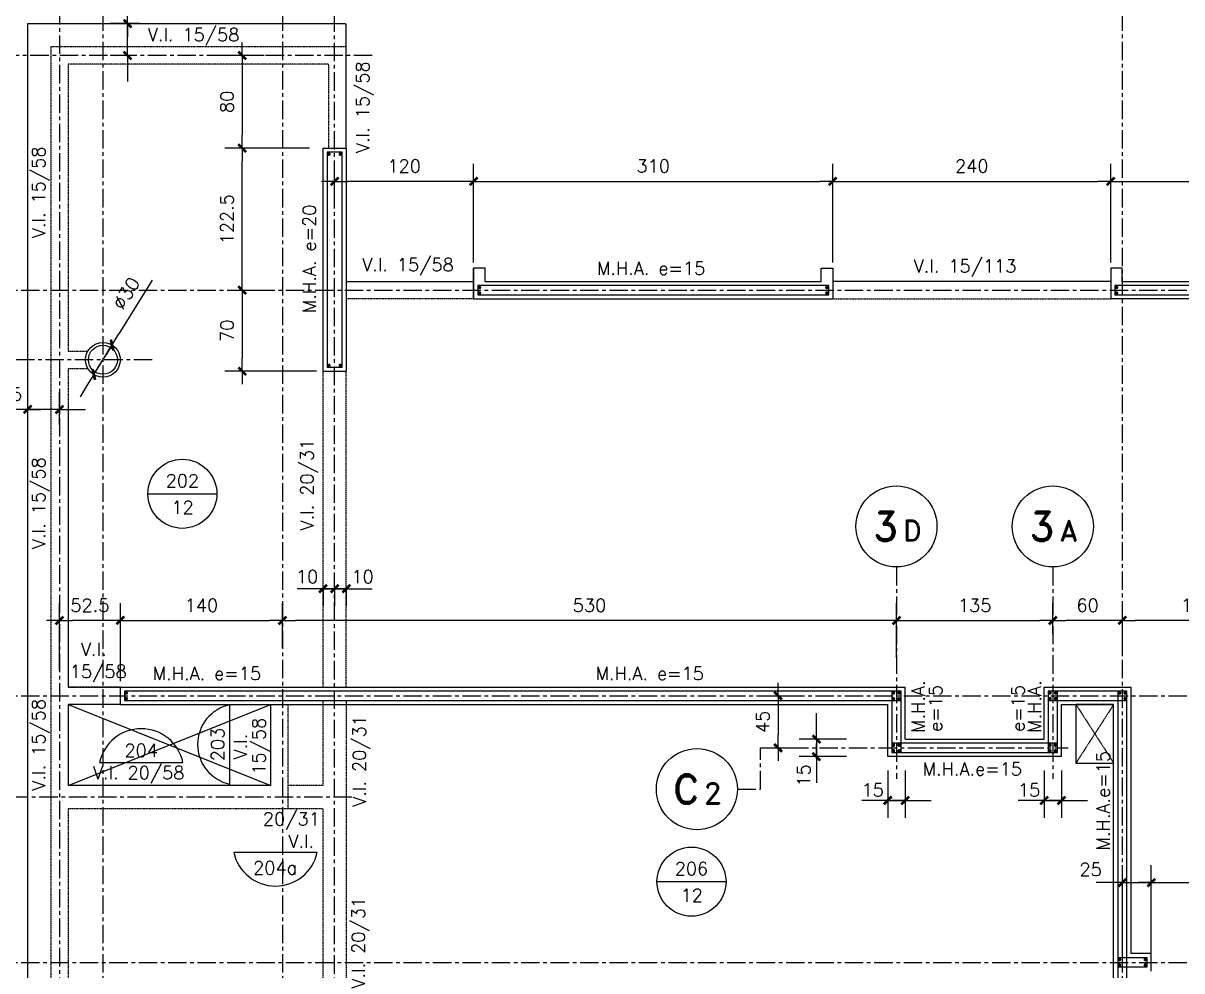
# Model space of a CAD drawing. Header units: millimetres. Extents: x -656237 to -652202, y 83238 to 86298.
# Drawn here: x -655734 to -654733, y 85071 to 85889 of the extents above; entities that cross this region are included whole.
import ezdxf
from ezdxf.enums import TextEntityAlignment as Align

# ---------------------------------------------------------------- set-up
doc = ezdxf.new("R2010")
doc.units = ezdxf.units.MM
doc.header["$LTSCALE"] = 0.5
for name, pattern in [('CENTER', [50.8, 31.75, -6.35, 6.35, -6.35]), ('DASHDOT', [1, 0.5, -0.25, 0, -0.25]), ('DASHED', [0.75, 0.5, -0.25])]:
    doc.linetypes.add(name, pattern=pattern)
for name, color, linetype in [('A-LINEA 015', 6, 'Continuous'), ('BORDE DE LOSAS', 3, 'Continuous'), ('COTAS', 5, 'Continuous'), ('COTAS1', 2, 'Continuous'), ('Cotas2', 1, 'Continuous'), ('EJES', 1, 'CENTER'), ('MALLA', 1, 'Continuous'), ('MUROS', 5, 'Continuous'), ('SEGMENTOS1', 2, 'DASHED'), ('TEXTOS1', 9, 'Continuous'), ('VANOS', 8, 'DASHDOT'), ('VIGAS', 3, 'Continuous')]:
    doc.layers.add(name, color=color, linetype=linetype)
doc.styles.add('ROMAND', font='romand')
doc.styles.add('ROMANS', font='romans')
doc.dimstyles.new('ING-50', dxfattribs={"dimscale": 5, "dimtxt": 2.25, "dimasz": 2.25, "dimexe": 3, "dimexo": 0, "dimgap": 1.5, "dimtad": 1, "dimdec": 1, "dimzin": 12, "dimdsep": 46, "dimtxsty": 'ROMANS', "dimblk1": 'TICK1', "dimblk2": 'TICK1', "dimsah": 1, "dimcen": 0.09, "dimclrd": 2, "dimclre": 1, "dimclrt": 3, "dimadec": 1, "dimazin": 3, "dimtfac": 1, "dimtdec": 1, "dimtix": 1, "dimtmove": 2, "dimatfit": 3, "dimfxl": 3, "dimtolj": 1, "dimtzin": 12, "dimarcsym": 0})

# ---------------------------------------------------------------- blocks, each defined once
blk = doc.blocks.new('TICK1')
at = {"color": 2}
for points in [[(0, 0), (-1, 0)], [(0, 0), (1, 0)]]:
    blk.add_lwpolyline(points, dxfattribs=at)
at = {"color": 2, "const_width": 0.2}
blk.add_lwpolyline([(-0.3, -0.3), (0.3, 0.3)], dxfattribs=at)
blk = doc.blocks.new('*D43')
at = {"layer": 'COTAS', "color": 1, "lineweight": -2, "ltscale": 0.5}
for p, q in [((-655344.7, 85682.3), (-655344.7, 85767.2)), ((-655034.7, 85682.3), (-655034.7, 85767.2))]:
    blk.add_line(p, q, dxfattribs=at)
at = {"layer": 'COTAS', "color": 2, "lineweight": -2, "ltscale": 0.5}
blk.add_line((-655333.5, 85752.2), (-655046, 85752.2), dxfattribs=at)
at = {"layer": 'Defpoints', "color": 0, "ltscale": 0.5}
for p in [(-655034.7, 85752.2), (-655344.7, 85682.3), (-655034.7, 85682.3)]:
    blk.add_point(p, dxfattribs=at)
at = {"layer": 'COTAS', "color": 2, "lineweight": -2, "ltscale": 0.5, "xscale": 11.25, "yscale": 11.25, "zscale": 11.25, "rotation": 180}
blk.add_blockref('TICK1', (-655344.7, 85752.2), dxfattribs=at)
at = {"layer": 'COTAS', "color": 2, "lineweight": -2, "ltscale": 0.5, "xscale": 11.25, "yscale": 11.25, "zscale": 11.25}
blk.add_blockref('TICK1', (-655034.7, 85752.2), dxfattribs=at)
at = {"layer": 'COTAS', "color": 3, "ltscale": 0.5, "insert": (-655189.7, 85765.4), "char_height": 11.25, "attachment_point": 5, "style": 'ROMANS'}
blk.add_mtext('\\A1;310', dxfattribs=at)
blk = doc.blocks.new('*D46')
at = {"layer": 'COTAS', "color": 1, "lineweight": -2, "ltscale": 0.5}
for p, q in [((-654784.7, 85344.3), (-654784.7, 85388.3)), ((-654654.7, 85320.8), (-654654.7, 85388.3))]:
    blk.add_line(p, q, dxfattribs=at)
at = {"layer": 'COTAS', "color": 2, "lineweight": -2, "ltscale": 0.5}
blk.add_line((-654666, 85373.3), (-654773.5, 85373.3), dxfattribs=at)
at = {"layer": 'Defpoints', "color": 0, "ltscale": 0.5}
for p in [(-654784.7, 85373.3), (-654784.7, 85344.3), (-654654.7, 85320.8)]:
    blk.add_point(p, dxfattribs=at)
at = {"layer": 'COTAS', "color": 2, "lineweight": -2, "ltscale": 0.5, "xscale": 11.25, "yscale": 11.25, "zscale": 11.25, "rotation": 180}
blk.add_blockref('TICK1', (-654784.7, 85373.3), dxfattribs=at)
at = {"layer": 'COTAS', "color": 2, "lineweight": -2, "ltscale": 0.5, "xscale": 11.25, "yscale": 11.25, "zscale": 11.25}
blk.add_blockref('TICK1', (-654654.7, 85373.3), dxfattribs=at)
at = {"layer": 'COTAS', "color": 3, "ltscale": 0.5, "insert": (-654719.7, 85386.4), "char_height": 11.25, "attachment_point": 5, "style": 'ROMANS'}
blk.add_mtext('\\A1;130', dxfattribs=at)
blk = doc.blocks.new('*D63')
at = {"layer": 'COTAS1', "color": 1, "lineweight": -2, "ltscale": 0.5}
for p, q in [((-654794.7, 85685.1), (-654794.7, 85767.2)), ((-654574.7, 85682.3), (-654574.7, 85767.2))]:
    blk.add_line(p, q, dxfattribs=at)
at = {"layer": 'COTAS1', "color": 2, "lineweight": -2, "ltscale": 0.5}
blk.add_line((-654783.5, 85752.2), (-654586, 85752.2), dxfattribs=at)
at = {"layer": 'Defpoints', "color": 0, "ltscale": 0.5}
for p in [(-654574.7, 85752.2), (-654794.7, 85685.1), (-654574.7, 85682.3)]:
    blk.add_point(p, dxfattribs=at)
at = {"layer": 'COTAS1', "color": 2, "lineweight": -2, "ltscale": 0.5, "xscale": 11.25, "yscale": 11.25, "zscale": 11.25, "rotation": 180}
blk.add_blockref('TICK1', (-654794.7, 85752.2), dxfattribs=at)
at = {"layer": 'COTAS1', "color": 2, "lineweight": -2, "ltscale": 0.5, "xscale": 11.25, "yscale": 11.25, "zscale": 11.25}
blk.add_blockref('TICK1', (-654574.7, 85752.2), dxfattribs=at)
at = {"layer": 'COTAS1', "color": 3, "ltscale": 0.5, "insert": (-654684.7, 85765.4), "char_height": 11.25, "attachment_point": 5, "style": 'ROMANS'}
blk.add_mtext('\\A1;220', dxfattribs=at)
blk = doc.blocks.new('*D64')
at = {"layer": 'COTAS', "color": 1, "lineweight": -2}
for p, q in [((-654784.7, 85082.3), (-654784.7, 85162.1)), ((-654759.7, 85085.8), (-654759.7, 85162.1))]:
    blk.add_line(p, q, dxfattribs=at)
at = {"layer": 'COTAS', "color": 2, "lineweight": -2}
for p, q in [((-654796, 85147.1), (-654807.2, 85147.1)), ((-654784.7, 85147.1), (-654759.7, 85147.1)), ((-654748.5, 85147.1), (-654737.2, 85147.1))]:
    blk.add_line(p, q, dxfattribs=at)
at = {"layer": 'Defpoints', "color": 0}
for p in [(-654759.7, 85147.1), (-654784.7, 85082.3), (-654759.7, 85085.8)]:
    blk.add_point(p, dxfattribs=at)
at = {"layer": 'COTAS', "color": 2, "lineweight": -2, "xscale": 11.25, "yscale": 11.25, "zscale": 11.25}
blk.add_blockref('TICK1', (-654784.7, 85147.1), dxfattribs=at)
at = {"layer": 'COTAS', "color": 2, "lineweight": -2, "xscale": 11.25, "yscale": 11.25, "zscale": 11.25, "rotation": 180}
blk.add_blockref('TICK1', (-654759.7, 85147.1), dxfattribs=at)
at = {"layer": 'COTAS', "color": 3, "insert": (-654812.1, 85158.4), "char_height": 11.25, "attachment_point": 5, "style": 'ROMANS'}
blk.add_mtext('\\A1;25', dxfattribs=at)
blk = doc.blocks.new('*D65')
at = {"layer": 'COTAS', "color": 1, "lineweight": -2}
for p, q in [((-654759.7, 85085.8), (-654759.7, 85162.1)), ((-654669.7, 85085.8), (-654669.7, 85162.1))]:
    blk.add_line(p, q, dxfattribs=at)
at = {"layer": 'COTAS', "color": 2, "lineweight": -2}
blk.add_line((-654748.5, 85147.1), (-654681, 85147.1), dxfattribs=at)
at = {"layer": 'Defpoints', "color": 0}
for p in [(-654669.7, 85147.1), (-654759.7, 85085.8), (-654669.7, 85085.8)]:
    blk.add_point(p, dxfattribs=at)
at = {"layer": 'COTAS', "color": 2, "lineweight": -2, "xscale": 11.25, "yscale": 11.25, "zscale": 11.25, "rotation": 180}
blk.add_blockref('TICK1', (-654759.7, 85147.1), dxfattribs=at)
at = {"layer": 'COTAS', "color": 2, "lineweight": -2, "xscale": 11.25, "yscale": 11.25, "zscale": 11.25}
blk.add_blockref('TICK1', (-654669.7, 85147.1), dxfattribs=at)
at = {"layer": 'COTAS', "color": 3, "insert": (-654714.7, 85160.2), "char_height": 11.25, "attachment_point": 5, "style": 'ROMANS'}
blk.add_mtext('\\A1;90', dxfattribs=at)
blk = doc.blocks.new('*D69')
at = {"layer": 'COTAS', "color": 1, "lineweight": -2, "ltscale": 0.5}
for p, q in [((-655034.7, 85682.3), (-655034.7, 85767.2)), ((-654794.7, 85682.3), (-654794.7, 85767.2))]:
    blk.add_line(p, q, dxfattribs=at)
at = {"layer": 'COTAS', "color": 2, "lineweight": -2, "ltscale": 0.5}
blk.add_line((-655023.5, 85752.2), (-654806, 85752.2), dxfattribs=at)
at = {"layer": 'Defpoints', "color": 0, "ltscale": 0.5}
for p in [(-654794.7, 85752.2), (-655034.7, 85682.3), (-654794.7, 85682.3)]:
    blk.add_point(p, dxfattribs=at)
at = {"layer": 'COTAS', "color": 2, "lineweight": -2, "ltscale": 0.5, "xscale": 11.25, "yscale": 11.25, "zscale": 11.25, "rotation": 180}
blk.add_blockref('TICK1', (-655034.7, 85752.2), dxfattribs=at)
at = {"layer": 'COTAS', "color": 2, "lineweight": -2, "ltscale": 0.5, "xscale": 11.25, "yscale": 11.25, "zscale": 11.25}
blk.add_blockref('TICK1', (-654794.7, 85752.2), dxfattribs=at)
at = {"layer": 'COTAS', "color": 3, "ltscale": 0.5, "insert": (-654914.7, 85765.4), "char_height": 11.25, "attachment_point": 5, "style": 'ROMANS'}
blk.add_mtext('\\A1;240', dxfattribs=at)
blk = doc.blocks.new('*D75')
at = {"layer": 'COTAS', "color": 1, "lineweight": -2, "ltscale": 0.5}
for p, q in [((-655464.7, 85737.1), (-655464.7, 85767.2)), ((-655344.7, 85682.3), (-655344.7, 85767.2))]:
    blk.add_line(p, q, dxfattribs=at)
at = {"layer": 'COTAS', "color": 2, "lineweight": -2, "ltscale": 0.5}
blk.add_line((-655356, 85752.2), (-655453.5, 85752.2), dxfattribs=at)
at = {"layer": 'Defpoints', "color": 0, "ltscale": 0.5}
for p in [(-655464.7, 85752.2), (-655464.7, 85737.1), (-655344.7, 85682.3)]:
    blk.add_point(p, dxfattribs=at)
at = {"layer": 'COTAS', "color": 2, "lineweight": -2, "ltscale": 0.5, "xscale": 11.25, "yscale": 11.25, "zscale": 11.25, "rotation": 180}
blk.add_blockref('TICK1', (-655464.7, 85752.2), dxfattribs=at)
at = {"layer": 'COTAS', "color": 2, "lineweight": -2, "ltscale": 0.5, "xscale": 11.25, "yscale": 11.25, "zscale": 11.25}
blk.add_blockref('TICK1', (-655344.7, 85752.2), dxfattribs=at)
at = {"layer": 'COTAS', "color": 3, "ltscale": 0.5, "insert": (-655404.7, 85765.4), "char_height": 11.25, "attachment_point": 5, "style": 'ROMANS'}
blk.add_mtext('\\A1;120', dxfattribs=at)
blk = doc.blocks.new('*D76')
at = {"layer": 'COTAS', "color": 1, "lineweight": -2, "ltscale": 0.5}
for p, q in [((-655702.2, 85330.5), (-655702.2, 85388.3)), ((-655649.7, 85320.8), (-655649.7, 85388.3))]:
    blk.add_line(p, q, dxfattribs=at)
at = {"layer": 'COTAS', "color": 2, "lineweight": -2, "ltscale": 0.5}
blk.add_line((-655661, 85373.3), (-655691, 85373.3), dxfattribs=at)
at = {"layer": 'Defpoints', "color": 0, "ltscale": 0.5}
for p in [(-655702.2, 85373.3), (-655702.2, 85330.5), (-655649.7, 85320.8)]:
    blk.add_point(p, dxfattribs=at)
at = {"layer": 'COTAS', "color": 2, "lineweight": -2, "ltscale": 0.5, "xscale": 11.25, "yscale": 11.25, "zscale": 11.25, "rotation": 180}
blk.add_blockref('TICK1', (-655702.2, 85373.3), dxfattribs=at)
at = {"layer": 'COTAS', "color": 2, "lineweight": -2, "ltscale": 0.5, "xscale": 11.25, "yscale": 11.25, "zscale": 11.25}
blk.add_blockref('TICK1', (-655649.7, 85373.3), dxfattribs=at)
at = {"layer": 'COTAS', "color": 3, "ltscale": 0.5, "insert": (-655676, 85386.4), "char_height": 11.25, "attachment_point": 5, "style": 'ROMANS'}
blk.add_mtext('\\A1;52.5', dxfattribs=at)
blk = doc.blocks.new('*D77')
at = {"layer": 'COTAS', "color": 1, "lineweight": -2, "ltscale": 0.5}
for p, q in [((-655649.7, 85320.8), (-655649.7, 85388.3)), ((-655509.7, 85354.7), (-655509.7, 85388.3))]:
    blk.add_line(p, q, dxfattribs=at)
at = {"layer": 'COTAS', "color": 2, "lineweight": -2, "ltscale": 0.5}
blk.add_line((-655638.5, 85373.3), (-655521, 85373.3), dxfattribs=at)
at = {"layer": 'Defpoints', "color": 0, "ltscale": 0.5}
for p in [(-655509.7, 85373.3), (-655509.7, 85354.7), (-655649.7, 85320.8)]:
    blk.add_point(p, dxfattribs=at)
at = {"layer": 'COTAS', "color": 2, "lineweight": -2, "ltscale": 0.5, "xscale": 11.25, "yscale": 11.25, "zscale": 11.25, "rotation": 180}
blk.add_blockref('TICK1', (-655649.7, 85373.3), dxfattribs=at)
at = {"layer": 'COTAS', "color": 2, "lineweight": -2, "ltscale": 0.5, "xscale": 11.25, "yscale": 11.25, "zscale": 11.25}
blk.add_blockref('TICK1', (-655509.7, 85373.3), dxfattribs=at)
at = {"layer": 'COTAS', "color": 3, "ltscale": 0.5, "insert": (-655579.7, 85386.4), "char_height": 11.25, "attachment_point": 5, "style": 'ROMANS'}
blk.add_mtext('\\A1;140', dxfattribs=at)
blk = doc.blocks.new('losa-ne')
at = {"color": 5, "linetype": 'Continuous'}
blk.add_line((-29.8, 0), (29.7, 0), dxfattribs=at)
at = {"color": 3, "linetype": 'Continuous'}
blk.add_circle((0, 0), 29.8, dxfattribs=at)
at = {"color": 3, "linetype": 'Continuous', "style": 'ROMANS'}
for tag, p in [('N%%DL', (0, 5.6)), ('ESP', (0.2, -17.4))]:
    blk.add_attdef(tag, text='', height=11.2, dxfattribs=at).set_placement(p, align=Align.CENTER)
blk = doc.blocks.new('*D154')
at = {"layer": 'COTAS', "color": 1, "lineweight": -2, "ltscale": 0.5}
for p, q in [((-655729.7, 85540.4), (-655729.7, 85570.4)), ((-655702.2, 85542), (-655702.2, 85570.4))]:
    blk.add_line(p, q, dxfattribs=at)
at = {"layer": 'COTAS', "color": 2, "lineweight": -2, "ltscale": 0.5}
for p, q in [((-655741, 85555.4), (-655752.2, 85555.4)), ((-655702.2, 85555.4), (-655729.7, 85555.4)), ((-655691, 85555.4), (-655679.7, 85555.4))]:
    blk.add_line(p, q, dxfattribs=at)
at = {"layer": 'Defpoints', "color": 0, "ltscale": 0.5}
for p in [(-655729.7, 85555.4), (-655702.2, 85542), (-655729.7, 85540.4)]:
    blk.add_point(p, dxfattribs=at)
at = {"layer": 'COTAS', "color": 2, "lineweight": -2, "ltscale": 0.5, "xscale": 11.25, "yscale": 11.25, "zscale": 11.25}
blk.add_blockref('TICK1', (-655729.7, 85555.4), dxfattribs=at)
at = {"layer": 'COTAS', "color": 2, "lineweight": -2, "ltscale": 0.5, "xscale": 11.25, "yscale": 11.25, "zscale": 11.25, "rotation": 180}
blk.add_blockref('TICK1', (-655702.2, 85555.4), dxfattribs=at)
at = {"layer": 'COTAS', "color": 3, "ltscale": 0.5, "insert": (-655751.4, 85568.5), "char_height": 11.25, "attachment_point": 5, "style": 'ROMANS'}
blk.add_mtext('\\A1;27.5', dxfattribs=at)
blk = doc.blocks.new('*D162')
at = {"layer": 'COTAS', "color": 2, "lineweight": -2}
for p, q in [((-655622.1, 85667), (-655650.9, 85620.6)), ((-655672.6, 85585.5), (-655656.8, 85611)), ((-655678.6, 85576), (-655684.5, 85566.4))]:
    blk.add_line(p, q, dxfattribs=at)
at = {"layer": 'Defpoints', "color": 0}
for p in [(-655656.8, 85611), (-655672.6, 85585.5)]:
    blk.add_point(p, dxfattribs=at)
at = {"layer": 'COTAS', "color": 2, "lineweight": -2, "xscale": 11.25, "yscale": 11.25, "zscale": 11.25}
for p, rotation in [((-655656.8, 85611), 238.1694661812286), ((-655672.6, 85585.5), 58.1694661812286)]:
    blk.add_blockref('TICK1', p, dxfattribs=dict(at, rotation=rotation))
at = {"layer": 'COTAS', "color": 3, "insert": (-655644.6, 85655.5), "char_height": 11.25, "attachment_point": 5, "rotation": 58.1695, "style": 'ROMANS'}
blk.add_mtext('\\A1;∅30', dxfattribs=at)
blk = doc.blocks.new('*D165')
at = {"layer": 'COTAS', "color": 1, "lineweight": -2}
for p, q in [((-655486.3, 85780.8), (-655559.5, 85780.8)), ((-655546.3, 85658.3), (-655529.5, 85658.3))]:
    blk.add_line(p, q, dxfattribs=at)
at = {"layer": 'COTAS', "color": 2, "lineweight": -2}
blk.add_line((-655544.5, 85669.5), (-655544.5, 85769.5), dxfattribs=at)
at = {"layer": 'Defpoints', "color": 0}
for p in [(-655544.5, 85780.8), (-655486.3, 85780.8), (-655546.3, 85658.3)]:
    blk.add_point(p, dxfattribs=at)
at = {"layer": 'COTAS', "color": 2, "lineweight": -2, "xscale": 11.25, "yscale": 11.25, "zscale": 11.25}
for p, rotation in [((-655544.5, 85780.8), 90), ((-655544.5, 85658.3), 270)]:
    blk.add_blockref('TICK1', p, dxfattribs=dict(at, rotation=rotation))
at = {"layer": 'COTAS', "color": 3, "insert": (-655557.6, 85719.5), "char_height": 11.25, "attachment_point": 5, "rotation": 90, "style": 'ROMANS'}
blk.add_mtext('\\A1;122.5', dxfattribs=at)
blk = doc.blocks.new('*D166')
at = {"layer": 'COTAS', "color": 1, "lineweight": -2}
for p, q in [((-655546.3, 85658.3), (-655529.5, 85658.3)), ((-655480.3, 85588.3), (-655559.5, 85588.3))]:
    blk.add_line(p, q, dxfattribs=at)
at = {"layer": 'COTAS', "color": 2, "lineweight": -2}
blk.add_line((-655544.5, 85647), (-655544.5, 85599.5), dxfattribs=at)
at = {"layer": 'Defpoints', "color": 0}
for p in [(-655546.3, 85658.3), (-655544.5, 85588.3), (-655480.3, 85588.3)]:
    blk.add_point(p, dxfattribs=at)
at = {"layer": 'COTAS', "color": 2, "lineweight": -2, "xscale": 11.25, "yscale": 11.25, "zscale": 11.25}
for p, rotation in [((-655544.5, 85658.3), 90), ((-655544.5, 85588.3), 270)]:
    blk.add_blockref('TICK1', p, dxfattribs=dict(at, rotation=rotation))
at = {"layer": 'COTAS', "color": 3, "insert": (-655557.6, 85623.3), "char_height": 11.25, "attachment_point": 5, "rotation": 90, "style": 'ROMANS'}
blk.add_mtext('\\A1;70', dxfattribs=at)
blk = doc.blocks.new('*D167')
at = {"layer": 'COTAS', "color": 2, "lineweight": -2}
for p, q in [((-655643.5, 85899.5), (-655643.5, 85910.8)), ((-655643.5, 85860.8), (-655643.5, 85888.3)), ((-655643.5, 85849.5), (-655643.5, 85838.3))]:
    blk.add_line(p, q, dxfattribs=at)
at = {"layer": 'COTAS', "color": 1, "lineweight": -2}
for p, q in [((-655632.8, 85888.3), (-655658.5, 85888.3)), ((-655636.6, 85860.8), (-655658.5, 85860.8))]:
    blk.add_line(p, q, dxfattribs=at)
at = {"layer": 'Defpoints', "color": 0}
for p in [(-655643.5, 85888.3), (-655632.8, 85888.3), (-655636.6, 85860.8)]:
    blk.add_point(p, dxfattribs=at)
at = {"layer": 'COTAS', "color": 2, "lineweight": -2, "xscale": 11.25, "yscale": 11.25, "zscale": 11.25}
for p, rotation in [((-655643.5, 85888.3), 270), ((-655643.5, 85860.8), 90)]:
    blk.add_blockref('TICK1', p, dxfattribs=dict(at, rotation=rotation))
at = {"layer": 'COTAS', "color": 3, "insert": (-655654.9, 85911.9), "char_height": 11.25, "attachment_point": 5, "rotation": 90, "style": 'ROMANS'}
blk.add_mtext('\\A1;27.5', dxfattribs=at)
blk = doc.blocks.new('*D193')
at = {"layer": 'COTAS', "color": 1, "lineweight": -2}
for p, q in [((-655525.5, 85860.8), (-655559.5, 85860.8)), ((-655486.3, 85780.8), (-655559.5, 85780.8))]:
    blk.add_line(p, q, dxfattribs=at)
at = {"layer": 'COTAS', "color": 2, "lineweight": -2}
blk.add_line((-655544.5, 85849.5), (-655544.5, 85792), dxfattribs=at)
at = {"layer": 'Defpoints', "color": 0}
for p in [(-655525.5, 85860.8), (-655544.5, 85780.8), (-655486.3, 85780.8)]:
    blk.add_point(p, dxfattribs=at)
at = {"layer": 'COTAS', "color": 2, "lineweight": -2, "xscale": 11.25, "yscale": 11.25, "zscale": 11.25}
for p, rotation in [((-655544.5, 85860.8), 90), ((-655544.5, 85780.8), 270)]:
    blk.add_blockref('TICK1', p, dxfattribs=dict(at, rotation=rotation))
at = {"layer": 'COTAS', "color": 3, "insert": (-655557.6, 85820.8), "char_height": 11.25, "attachment_point": 5, "rotation": 90, "style": 'ROMANS'}
blk.add_mtext('\\A1;80', dxfattribs=at)
blk = doc.blocks.new('*D195')
at = {"layer": 'COTAS', "color": 2, "lineweight": -2}
for p, q in [((-655476, 85400.7), (-655487.2, 85400.7)), ((-655464.7, 85400.7), (-655454.7, 85400.7)), ((-655443.5, 85400.7), (-655432.2, 85400.7))]:
    blk.add_line(p, q, dxfattribs=at)
at = {"layer": 'COTAS', "color": 1, "lineweight": -2}
for p, q in [((-655464.7, 85400.7), (-655464.7, 85385.7)), ((-655454.7, 85400.7), (-655454.7, 85385.7))]:
    blk.add_line(p, q, dxfattribs=at)
at = {"layer": 'Defpoints', "color": 0}
for p in [(-655464.7, 85400.7), (-655454.7, 85400.7), (-655454.7, 85400.7)]:
    blk.add_point(p, dxfattribs=at)
at = {"layer": 'COTAS', "color": 2, "lineweight": -2, "xscale": 11.25, "yscale": 11.25, "zscale": 11.25}
blk.add_blockref('TICK1', (-655464.7, 85400.7), dxfattribs=at)
at = {"layer": 'COTAS', "color": 2, "lineweight": -2, "xscale": 11.25, "yscale": 11.25, "zscale": 11.25, "rotation": 180}
blk.add_blockref('TICK1', (-655454.7, 85400.7), dxfattribs=at)
at = {"layer": 'COTAS', "color": 3, "insert": (-655440.6, 85411.1), "char_height": 11.25, "attachment_point": 5, "style": 'ROMANS'}
blk.add_mtext('\\A1;10', dxfattribs=at)
blk = doc.blocks.new('*D196')
at = {"layer": 'COTAS', "color": 2, "lineweight": -2}
for p, q in [((-655486, 85400.7), (-655497.2, 85400.7)), ((-655474.7, 85400.7), (-655464.7, 85400.7)), ((-655453.5, 85400.7), (-655442.2, 85400.7))]:
    blk.add_line(p, q, dxfattribs=at)
at = {"layer": 'COTAS', "color": 1, "lineweight": -2}
for p, q in [((-655474.7, 85400.7), (-655474.7, 85385.7)), ((-655464.7, 85400.7), (-655464.7, 85385.7))]:
    blk.add_line(p, q, dxfattribs=at)
at = {"layer": 'Defpoints', "color": 0}
for p in [(-655474.7, 85400.7), (-655464.7, 85400.7), (-655464.7, 85400.7)]:
    blk.add_point(p, dxfattribs=at)
at = {"layer": 'COTAS', "color": 2, "lineweight": -2, "xscale": 11.25, "yscale": 11.25, "zscale": 11.25}
blk.add_blockref('TICK1', (-655474.7, 85400.7), dxfattribs=at)
at = {"layer": 'COTAS', "color": 2, "lineweight": -2, "xscale": 11.25, "yscale": 11.25, "zscale": 11.25, "rotation": 180}
blk.add_blockref('TICK1', (-655464.7, 85400.7), dxfattribs=at)
at = {"layer": 'COTAS', "color": 3, "insert": (-655488.5, 85411.1), "char_height": 11.25, "attachment_point": 5, "style": 'ROMANS'}
blk.add_mtext('\\A1;10', dxfattribs=at)
blk = doc.blocks.new('eje-3')
at = {"color": 3, "linetype": 'Continuous'}
blk.add_circle((0, 0), 35, dxfattribs=at)
at = {"color": 5, "linetype": 'Continuous', "style": 'ROMAND'}
for height, p in [(25, (-9.2, 0)), (18, (13.7, -3.6))]:
    blk.add_attdef('0', text='', height=height, dxfattribs=at).set_placement(p, align=Align.MIDDLE)
blk = doc.blocks.new('*D236')
at = {"layer": 'COTAS', "color": 1, "lineweight": -2}
for p, q in [((-655085.2, 85308.3), (-655066.9, 85308.3)), ((-655085.4, 85263.3), (-655066.9, 85263.3))]:
    blk.add_line(p, q, dxfattribs=at)
at = {"layer": 'COTAS', "color": 2, "lineweight": -2}
blk.add_line((-655081.9, 85297), (-655081.9, 85274.5), dxfattribs=at)
at = {"layer": 'Defpoints', "color": 0}
for p in [(-655085.2, 85308.3), (-655085.4, 85263.3), (-655081.9, 85263.3)]:
    blk.add_point(p, dxfattribs=at)
at = {"layer": 'COTAS', "color": 2, "lineweight": -2, "xscale": 11.25, "yscale": 11.25, "zscale": 11.25}
for p, rotation in [((-655081.9, 85308.3), 90), ((-655081.9, 85263.3), 270)]:
    blk.add_blockref('TICK1', p, dxfattribs=dict(at, rotation=rotation))
at = {"layer": 'COTAS', "color": 3, "insert": (-655095.1, 85285.8), "char_height": 11.25, "attachment_point": 5, "rotation": 90, "style": 'ROMANS'}
blk.add_mtext('\\A1;45', dxfattribs=at)
blk = doc.blocks.new('*D241')
at = {"layer": 'COTAS', "color": 1, "lineweight": -2, "ltscale": 0.5}
for p, q in [((-655509.7, 85349.7), (-655509.7, 85388.3)), ((-654979.7, 85341.2), (-654979.7, 85388.3))]:
    blk.add_line(p, q, dxfattribs=at)
at = {"layer": 'COTAS', "color": 2, "lineweight": -2, "ltscale": 0.5}
blk.add_line((-654991, 85373.3), (-655498.5, 85373.3), dxfattribs=at)
at = {"layer": 'Defpoints', "color": 0, "ltscale": 0.5}
for p in [(-655509.7, 85373.3), (-655509.7, 85349.7), (-654979.7, 85341.2)]:
    blk.add_point(p, dxfattribs=at)
at = {"layer": 'COTAS', "color": 2, "lineweight": -2, "ltscale": 0.5, "xscale": 11.25, "yscale": 11.25, "zscale": 11.25, "rotation": 180}
blk.add_blockref('TICK1', (-655509.7, 85373.3), dxfattribs=at)
at = {"layer": 'COTAS', "color": 2, "lineweight": -2, "ltscale": 0.5, "xscale": 11.25, "yscale": 11.25, "zscale": 11.25}
blk.add_blockref('TICK1', (-654979.7, 85373.3), dxfattribs=at)
at = {"layer": 'COTAS', "color": 3, "ltscale": 0.5, "insert": (-655244.7, 85386.4), "char_height": 11.25, "attachment_point": 5, "style": 'ROMANS'}
blk.add_mtext('\\A1;530', dxfattribs=at)
blk = doc.blocks.new('*D242')
at = {"layer": 'COTAS', "color": 1, "lineweight": -2, "ltscale": 0.5}
for p, q in [((-654979.7, 85341.2), (-654979.7, 85388.3)), ((-654844.7, 85361.8), (-654844.7, 85388.3))]:
    blk.add_line(p, q, dxfattribs=at)
at = {"layer": 'COTAS', "color": 2, "lineweight": -2, "ltscale": 0.5}
blk.add_line((-654968.5, 85373.3), (-654856, 85373.3), dxfattribs=at)
at = {"layer": 'Defpoints', "color": 0, "ltscale": 0.5}
for p in [(-654844.7, 85373.3), (-654844.7, 85361.8), (-654979.7, 85341.2)]:
    blk.add_point(p, dxfattribs=at)
at = {"layer": 'COTAS', "color": 2, "lineweight": -2, "ltscale": 0.5, "xscale": 11.25, "yscale": 11.25, "zscale": 11.25, "rotation": 180}
blk.add_blockref('TICK1', (-654979.7, 85373.3), dxfattribs=at)
at = {"layer": 'COTAS', "color": 2, "lineweight": -2, "ltscale": 0.5, "xscale": 11.25, "yscale": 11.25, "zscale": 11.25}
blk.add_blockref('TICK1', (-654844.7, 85373.3), dxfattribs=at)
at = {"layer": 'COTAS', "color": 3, "ltscale": 0.5, "insert": (-654912.2, 85386.4), "char_height": 11.25, "attachment_point": 5, "style": 'ROMANS'}
blk.add_mtext('\\A1;135', dxfattribs=at)
blk = doc.blocks.new('*D243')
at = {"layer": 'COTAS', "color": 2, "lineweight": -2}
for p, q in [((-654998.5, 85218), (-655009.7, 85218)), ((-654987.2, 85218), (-654972.2, 85218)), ((-654961, 85218), (-654949.7, 85218))]:
    blk.add_line(p, q, dxfattribs=at)
at = {"layer": 'COTAS', "color": 1, "lineweight": -2}
for p, q in [((-654987.2, 85218), (-654987.2, 85203)), ((-654972.2, 85218), (-654972.2, 85203))]:
    blk.add_line(p, q, dxfattribs=at)
at = {"layer": 'Defpoints', "color": 0}
for p in [(-654987.2, 85218), (-654972.2, 85218), (-654972.2, 85218)]:
    blk.add_point(p, dxfattribs=at)
at = {"layer": 'COTAS', "color": 2, "lineweight": -2, "xscale": 11.25, "yscale": 11.25, "zscale": 11.25}
blk.add_blockref('TICK1', (-654987.2, 85218), dxfattribs=at)
at = {"layer": 'COTAS', "color": 2, "lineweight": -2, "xscale": 11.25, "yscale": 11.25, "zscale": 11.25, "rotation": 180}
blk.add_blockref('TICK1', (-654972.2, 85218), dxfattribs=at)
at = {"layer": 'COTAS', "color": 3, "insert": (-655000.2, 85227.1), "char_height": 11.25, "attachment_point": 5, "style": 'ROMANS'}
blk.add_mtext('\\A1;15', dxfattribs=at)
blk = doc.blocks.new('*D244')
at = {"layer": 'COTAS', "color": 1, "lineweight": -2, "ltscale": 0.5}
for p, q in [((-654844.7, 85361.4), (-654844.7, 85388.3)), ((-654784.7, 85359.9), (-654784.7, 85388.3))]:
    blk.add_line(p, q, dxfattribs=at)
at = {"layer": 'COTAS', "color": 2, "lineweight": -2, "ltscale": 0.5}
blk.add_line((-654796, 85373.3), (-654833.5, 85373.3), dxfattribs=at)
at = {"layer": 'Defpoints', "color": 0, "ltscale": 0.5}
for p in [(-654844.7, 85373.3), (-654844.7, 85361.4), (-654784.7, 85359.9)]:
    blk.add_point(p, dxfattribs=at)
at = {"layer": 'COTAS', "color": 2, "lineweight": -2, "ltscale": 0.5, "xscale": 11.25, "yscale": 11.25, "zscale": 11.25, "rotation": 180}
blk.add_blockref('TICK1', (-654844.7, 85373.3), dxfattribs=at)
at = {"layer": 'COTAS', "color": 2, "lineweight": -2, "ltscale": 0.5, "xscale": 11.25, "yscale": 11.25, "zscale": 11.25}
blk.add_blockref('TICK1', (-654784.7, 85373.3), dxfattribs=at)
at = {"layer": 'COTAS', "color": 3, "ltscale": 0.5, "insert": (-654814.7, 85386.4), "char_height": 11.25, "attachment_point": 5, "style": 'ROMANS'}
blk.add_mtext('\\A1;60', dxfattribs=at)
blk = doc.blocks.new('*D245')
at = {"layer": 'COTAS', "color": 2, "lineweight": -2}
for p, q in [((-654863.5, 85218), (-654874.7, 85218)), ((-654852.2, 85218), (-654837.2, 85218)), ((-654826, 85218), (-654814.7, 85218))]:
    blk.add_line(p, q, dxfattribs=at)
at = {"layer": 'COTAS', "color": 1, "lineweight": -2}
for p, q in [((-654852.2, 85218), (-654852.2, 85203)), ((-654837.2, 85218), (-654837.2, 85203))]:
    blk.add_line(p, q, dxfattribs=at)
at = {"layer": 'Defpoints', "color": 0}
for p in [(-654852.2, 85218), (-654837.2, 85218), (-654837.2, 85218)]:
    blk.add_point(p, dxfattribs=at)
at = {"layer": 'COTAS', "color": 2, "lineweight": -2, "xscale": 11.25, "yscale": 11.25, "zscale": 11.25}
blk.add_blockref('TICK1', (-654852.2, 85218), dxfattribs=at)
at = {"layer": 'COTAS', "color": 2, "lineweight": -2, "xscale": 11.25, "yscale": 11.25, "zscale": 11.25, "rotation": 180}
blk.add_blockref('TICK1', (-654837.2, 85218), dxfattribs=at)
at = {"layer": 'COTAS', "color": 3, "insert": (-654865.2, 85227.1), "char_height": 11.25, "attachment_point": 5, "style": 'ROMANS'}
blk.add_mtext('\\A1;15', dxfattribs=at)
blk = doc.blocks.new('*D248')
at = {"layer": 'COTAS', "color": 2, "lineweight": -2}
for p, q in [((-655048.8, 85282), (-655048.8, 85293.3)), ((-655048.8, 85270.8), (-655048.8, 85255.8)), ((-655048.8, 85244.5), (-655048.8, 85233.3))]:
    blk.add_line(p, q, dxfattribs=at)
at = {"layer": 'COTAS', "color": 1, "lineweight": -2}
for p, q in [((-655048.8, 85270.8), (-655063.8, 85270.8)), ((-655048.8, 85255.8), (-655063.8, 85255.8))]:
    blk.add_line(p, q, dxfattribs=at)
at = {"layer": 'Defpoints', "color": 0}
for p in [(-655048.8, 85270.8), (-655048.8, 85255.8), (-655048.8, 85255.8)]:
    blk.add_point(p, dxfattribs=at)
at = {"layer": 'COTAS', "color": 2, "lineweight": -2, "xscale": 11.25, "yscale": 11.25, "zscale": 11.25}
for p, rotation in [((-655048.8, 85270.8), 270), ((-655048.8, 85255.8), 90)]:
    blk.add_blockref('TICK1', p, dxfattribs=dict(at, rotation=rotation))
at = {"layer": 'COTAS', "color": 3, "insert": (-655059.7, 85239.6), "char_height": 11.25, "attachment_point": 5, "rotation": 90, "style": 'ROMANS'}
blk.add_mtext('\\A1;15', dxfattribs=at)

msp = doc.modelspace()

# ---------------------------------------------------------------- linework, layer by layer
at = {"layer": 'BORDE DE LOSAS', "ltscale": 0.5}
msp.add_line((-655455.215, 85888.253), (-655729.715, 85888.253), dxfattribs=at)
at = {"layer": 'BORDE DE LOSAS', "ltscale": 0.2}
msp.add_lwpolyline([(-654792.215, 85300.753), (-654824.715, 85300.753), (-654824.715, 85250.253), (-654792.215, 85250.253)], close=True, dxfattribs=at)
at = {"layer": 'Cotas2'}
for p, q in [((-655022.951, 85270.753), (-655059.018, 85270.753)), ((-655022.951, 85255.753), (-655059.018, 85255.753)), ((-654987.215, 85243.759), (-654987.215, 85207.692)), ((-654972.215, 85243.759), (-654972.215, 85207.692)), ((-654852.215, 85243.759), (-654852.215, 85207.692)), ((-654837.215, 85243.759), (-654837.215, 85207.692))]:
    msp.add_line(p, q, dxfattribs=at)
at = {"layer": 'EJES'}
for p, q in [((-655664.715, 86228.253), (-655664.715, 83448.253)), ((-655509.715, 86228.253), (-655509.715, 83448.253)), ((-654784.715, 86228.253), (-654784.715, 83448.253)), ((-655702.215, 86208.253), (-655702.215, 84647.405)), ((-655464.715, 83468.253), (-655464.715, 86208.253)), ((-655432.178, 85860.753), (-656167.215, 85860.753)), ((-656167.215, 85658.253), (-653137.403, 85658.253)), ((-655622.298, 85598.253), (-656147.215, 85598.253)), ((-654979.715, 85419.437), (-654979.715, 85236.574)), ((-654844.715, 85419.437), (-654844.715, 85236.574)), ((-656167.215, 85308.253), (-653137.403, 85308.253)), ((-655096.941, 85263.253), (-654831.496, 85263.253)), ((-655096.941, 85227.746), (-655096.941, 85263.253)), ((-655116.941, 85227.746), (-655096.941, 85227.746)), ((-655449.798, 85220.753), (-655830.501, 85220.753)), ((-656167.215, 85078.253), (-653137.403, 85078.253))]:
    msp.add_line(p, q, dxfattribs=at)
at = {"layer": 'MALLA', "ltscale": 0.5}
for p, q in [((-655471.215, 85777.253), (-655471.215, 85591.753)), ((-655458.215, 85777.253), (-655471.215, 85777.253)), ((-655458.215, 85591.753), (-655458.215, 85777.253)), ((-655330.715, 85662.253), (-655341.215, 85662.253)), ((-655341.215, 85662.253), (-655341.215, 85654.253)), ((-655038.215, 85662.253), (-655341.215, 85662.253)), ((-655038.215, 85654.253), (-655038.215, 85662.253)), ((-654791.215, 85662.253), (-654791.215, 85654.253)), ((-654578.215, 85662.253), (-654791.215, 85662.253)), ((-655341.215, 85654.253), (-655038.215, 85654.253)), ((-654791.215, 85654.253), (-654578.215, 85654.253)), ((-655471.215, 85591.753), (-655458.215, 85591.753)), ((-655646.212, 85312.253), (-655646.212, 85304.253)), ((-654975.715, 85312.253), (-655646.212, 85312.253)), ((-654975.715, 85312.253), (-655011.215, 85312.253)), ((-654983.715, 85312.253), (-654983.715, 85259.253)), ((-654975.715, 85259.253), (-654975.715, 85312.253)), ((-654780.715, 85312.253), (-654848.715, 85312.253)), ((-654848.715, 85312.253), (-654848.715, 85259.253)), ((-654840.715, 85259.253), (-654840.715, 85312.253)), ((-654788.715, 85312.253), (-654788.715, 84951.753)), ((-654780.715, 84951.753), (-654780.715, 85312.253)), ((-655646.212, 85304.253), (-654975.715, 85304.253)), ((-655011.215, 85304.253), (-654975.715, 85304.253)), ((-654848.715, 85304.253), (-654780.715, 85304.253)), ((-655694.715, 85300.753), (-655519.715, 85230.753)), ((-655694.715, 85230.753), (-655519.715, 85300.753)), ((-654840.715, 85267.253), (-654983.715, 85267.253)), ((-654983.715, 85259.253), (-654840.715, 85259.253)), ((-654763.215, 85082.253), (-654788.715, 85082.253)), ((-654788.715, 85082.253), (-654788.715, 85074.253)), ((-654763.215, 85074.253), (-654763.215, 85082.253)), ((-654788.715, 85074.253), (-654763.215, 85074.253))]:
    msp.add_line(p, q, dxfattribs=at)
at = {"layer": 'MALLA', "ltscale": 0.5, "const_width": 1.5}
for points in [[(-655470.374, 85775.662, 1), (-655468.874, 85775.662, 1)], [(-655460.556, 85775.662, 1), (-655459.056, 85775.662, 1)], [(-655340.374, 85660.662, 1), (-655338.874, 85660.662, 1)], [(-655340.374, 85660.662, 1), (-655338.874, 85660.662, 1)], [(-655040.556, 85660.662, 1), (-655039.056, 85660.662, 1)], [(-654790.374, 85660.662, 1), (-654788.874, 85660.662, 1)], [(-655340.374, 85655.844, 1), (-655338.874, 85655.844, 1)], [(-655040.556, 85655.844, 1), (-655039.056, 85655.844, 1)], [(-654790.374, 85655.844, 1), (-654788.874, 85655.844, 1)], [(-655470.374, 85593.344, 1), (-655468.874, 85593.344, 1)], [(-655460.556, 85593.344, 1), (-655459.056, 85593.344, 1)], [(-655645.371, 85310.662, 1), (-655643.871, 85310.662, 1)], [(-654983.044, 85310.785, 1), (-654981.544, 85310.785, 1)], [(-654978.179, 85310.785, 1), (-654976.679, 85310.785, 1)], [(-654847.874, 85310.758, 1), (-654846.374, 85310.758, 1)], [(-654843.056, 85310.758, 1), (-654841.556, 85310.758, 1)], [(-654787.874, 85310.662, 1), (-654786.374, 85310.662, 1)], [(-654783.056, 85310.662, 1), (-654781.556, 85310.662, 1)], [(-654783.056, 85310.662, 1), (-654781.556, 85310.662, 1)], [(-655645.371, 85305.844, 1), (-655643.871, 85305.844, 1)], [(-654983.044, 85305.619, 1), (-654981.544, 85305.619, 1)], [(-654978.179, 85305.619, 1), (-654976.679, 85305.619, 1)], [(-654847.874, 85305.844, 1), (-654846.374, 85305.844, 1)], [(-654843.056, 85305.844, 1), (-654841.556, 85305.844, 1)], [(-654783.056, 85305.844, 1), (-654781.556, 85305.844, 1)], [(-654983.044, 85265.667, 1), (-654981.544, 85265.667, 1)], [(-654983.044, 85260.771, 1), (-654981.544, 85260.771, 1)], [(-654978.179, 85265.667, 1), (-654976.679, 85265.667, 1)], [(-654978.179, 85260.771, 1), (-654976.679, 85260.771, 1)], [(-654847.951, 85265.667, 1), (-654846.451, 85265.667, 1)], [(-654847.951, 85260.771, 1), (-654846.451, 85260.771, 1)], [(-654843.086, 85265.667, 1), (-654841.586, 85265.667, 1)], [(-654843.086, 85260.771, 1), (-654841.586, 85260.771, 1)], [(-654787.874, 85080.662, 1), (-654786.374, 85080.662, 1)], [(-654765.556, 85080.662, 1), (-654764.056, 85080.662, 1)], [(-654787.874, 85075.844, 1), (-654786.374, 85075.844, 1)], [(-654765.556, 85075.844, 1), (-654764.056, 85075.844, 1)]]:
    msp.add_lwpolyline(points, format="xyb", close=True, dxfattribs=at)
at = {"layer": 'MALLA', "ltscale": 0.5}
msp.add_circle((-655664.715, 85598.253), 12.5, dxfattribs=at)
at = {"layer": 'MUROS', "ltscale": 0.5}
for p, q in [((-655344.715, 85650.753), (-655344.715, 85677.253)), ((-655344.715, 85677.253), (-655344.715, 85650.753)), ((-655034.715, 85677.253), (-655034.715, 85650.753)), ((-655334.715, 85665.753), (-655044.715, 85665.753)), ((-655344.715, 85650.753), (-655034.715, 85650.753)), ((-655649.712, 85315.753), (-654972.215, 85315.753)), ((-655649.712, 85300.753), (-655649.712, 85315.753)), ((-654852.215, 85315.753), (-654777.215, 85315.753)), ((-655649.712, 85300.753), (-654987.215, 85300.753)), ((-654837.215, 85300.753), (-654792.215, 85300.753)), ((-654792.215, 84975.753), (-654792.215, 85300.753)), ((-654972.215, 85270.753), (-654852.215, 85270.753)), ((-654837.215, 85255.753), (-654987.215, 85255.753)), ((-654759.715, 85070.753), (-654759.715, 85085.753))]:
    msp.add_line(p, q, dxfattribs=at)
at = {"layer": 'MUROS'}
for p, q in [((-654794.714, 85677.253), (-654794.715, 85650.753)), ((-654784.715, 85665.753), (-654584.715, 85665.753)), ((-654574.715, 85650.753), (-654794.715, 85650.753)), ((-654972.215, 85270.753), (-654972.215, 85315.753)), ((-654852.215, 85270.753), (-654852.215, 85315.753)), ((-654777.215, 85085.753), (-654777.215, 85315.753)), ((-654987.215, 85255.753), (-654987.215, 85300.753)), ((-654837.215, 85255.753), (-654837.215, 85300.753)), ((-654759.715, 85085.753), (-654777.215, 85085.753))]:
    msp.add_line(p, q, dxfattribs=at)
at = {"layer": 'MUROS', "ltscale": 0.5}
msp.add_lwpolyline([(-655474.715, 85780.753), (-655454.715, 85780.753), (-655454.715, 85588.253), (-655474.715, 85588.253)], close=True, dxfattribs=at)
for points in [[(-655334.715, 85665.753), (-655334.715, 85677.253), (-655344.715, 85677.253)], [(-655044.715, 85665.753), (-655044.715, 85677.253), (-655034.715, 85677.253)], [(-654784.715, 85665.753), (-654784.715, 85677.253), (-654794.715, 85677.253)]]:
    msp.add_lwpolyline(points, dxfattribs=at)
msp.add_circle((-655664.715, 85598.253), 15, dxfattribs=at)
at = {"layer": 'SEGMENTOS1', "ltscale": 0.5}
for p, q in [((-655709.715, 85868.253), (-655709.715, 84673.253)), ((-655455.215, 85868.253), (-655709.715, 85868.253)), ((-655469.715, 85853.253), (-655694.715, 85853.253)), ((-655694.715, 85853.253), (-655694.715, 85605.753)), ((-655469.715, 85780.753), (-655469.715, 85853.253)), ((-655344.715, 85650.753), (-655454.715, 85650.753)), ((-655034.715, 85650.753), (-654794.715, 85650.753)), ((-655694.715, 85605.753), (-655677.705, 85605.753)), ((-655694.715, 85590.753), (-655694.715, 85315.753)), ((-655694.715, 85590.753), (-655677.705, 85590.753)), ((-655474.715, 85315.753), (-655474.715, 85588.253)), ((-655454.714, 85315.753), (-655454.714, 85588.253)), ((-655694.715, 85558.253), (-655694.715, 85315.753)), ((-655649.712, 85315.753), (-655694.715, 85315.753)), ((-655694.715, 85315.753), (-655649.712, 85315.753)), ((-655474.714, 85230.753), (-655474.714, 85303.253)), ((-655454.714, 85303.253), (-655454.714, 84975.753)), ((-655504.715, 85210.753), (-655504.715, 85300.753)), ((-655475.214, 85230.753), (-655504.715, 85230.753)), ((-655694.715, 85210.753), (-655694.715, 84725.753)), ((-655475.214, 85210.753), (-655694.715, 85210.753)), ((-655474.714, 84975.753), (-655474.714, 85210.753))]:
    msp.add_line(p, q, dxfattribs=at)
at = {"layer": 'TEXTOS1', "color": 3}
for p, q in [((-655667.651, 85250.678), (-655595.651, 85250.678)), ((-655551.749, 85173.224), (-655479.749, 85173.224))]:
    msp.add_line(p, q, dxfattribs=at)
msp.add_lwpolyline([(-655555.29, 85232.069), (-655555.29, 85300.469)], dxfattribs=at)
for centre, radius, start, end in [((-655548.014, 85266.269), 34.965, 102.010217, 257.989783), ((-655631.651, 85243.019), 36.806, 12.010217, 167.989783), ((-655515.749, 85180.883), 36.806, 192.010217, 347.989783)]:
    msp.add_arc(centre, radius, start, end, dxfattribs=at)
at = {"layer": 'VANOS', "ltscale": 0.5}
for p, q in [((-654824.715, 85300.753), (-654792.215, 85250.253)), ((-654792.215, 85300.753), (-654824.715, 85250.253))]:
    msp.add_line(p, q, dxfattribs=at)
at = {"layer": 'VIGAS', "ltscale": 0.5}
for p, q in [((-655729.715, 85888.253), (-655729.715, 84673.253)), ((-655454.715, 85780.753), (-655454.715, 85888.253)), ((-655454.715, 85665.753), (-655344.715, 85665.753)), ((-654794.715, 85665.753), (-655034.715, 85665.753)), ((-655694.715, 85300.753), (-655694.715, 85230.753)), ((-655649.712, 85300.753), (-655694.715, 85300.753)), ((-655519.715, 85230.753), (-655519.715, 85300.753)), ((-655519.715, 85230.753), (-655694.715, 85230.753))]:
    msp.add_line(p, q, dxfattribs=at)

# ---------------------------------------------------------------- block references
at = {"layer": 'A-LINEA 015', "ltscale": 0.5}
ref = msp.add_blockref('eje-3', (-654979.715, 85454.437), dxfattribs=at)
ref.add_attrib('0', '3', dxfattribs={"layer": '0', "color": 5, "linetype": 'Continuous', "height": 25, "style": 'ROMAND'}).set_placement((-654988.905, 85454.437), align=Align.MIDDLE)
ref.add_attrib('0', 'D', dxfattribs={"layer": '0', "color": 5, "linetype": 'Continuous', "height": 18, "style": 'ROMAND'}).set_placement((-654966.028, 85450.855), align=Align.MIDDLE)
ref = msp.add_blockref('eje-3', (-654844.715, 85454.437), dxfattribs=at)
ref.add_attrib('0', '3', dxfattribs={"layer": '0', "color": 5, "linetype": 'Continuous', "height": 25, "style": 'ROMAND'}).set_placement((-654853.905, 85454.437), align=Align.MIDDLE)
ref.add_attrib('0', 'A', dxfattribs={"layer": '0', "color": 5, "linetype": 'Continuous', "height": 18, "style": 'ROMAND'}).set_placement((-654831.028, 85450.855), align=Align.MIDDLE)
ref = msp.add_blockref('eje-3', (-655151.941, 85227.746), dxfattribs=at)
ref.add_attrib('0', 'C', dxfattribs={"layer": '0', "color": 5, "linetype": 'Continuous', "height": 25, "style": 'ROMAND'}).set_placement((-655161.132, 85227.746), align=Align.MIDDLE)
ref.add_attrib('0', '2', dxfattribs={"layer": '0', "color": 5, "linetype": 'Continuous', "height": 18, "style": 'ROMAND'}).set_placement((-655138.255, 85224.163), align=Align.MIDDLE)
at = {"layer": 'TEXTOS1', "ltscale": 0.5}
for p, values in [((-655596.176, 85482.573), {'N%%DL': '202', 'ESP': '12'}), ((-655156.641, 85147.874), {'N%%DL': '206', 'ESP': '12'})]:
    msp.add_blockref('losa-ne', p, dxfattribs=at).add_auto_attribs(values)

# ---------------------------------------------------------------- texts
at = {"layer": 'TEXTOS1', "style": 'ROMANS'}
for s, p in [('V.I. 15/58', (-655586.463, 85873.19)), ('V.I. 15/58', (-655401.38, 85674.623)), ('M.H.A. e=15', (-655191.508, 85671.588)), ('V.I. 15/113', (-654920.456, 85673.522)), ('V.I. ', (-655668.793, 85342.814)), ('15/58', (-655668.793, 85323.66)), ('M.H.A. e=15', (-655574.974, 85321.925)), ('M.H.A. e=15', (-655192.681, 85321.925)), ('204', (-655631.678, 85255.474)), ('V.I. 20/58', (-655633.869, 85236.246)), ('M.H.A.e=15', (-654914.216, 85239.562)), ('20/31', (-655502.089, 85196.38)), ('V.I. ', (-655489.657, 85177.143)), ('204a', (-655516.051, 85154.2))]:
    msp.add_text(s, height=11.25, dxfattribs=at).set_placement(p, align=Align.CENTER)
for s, p in [('V.I. 15/58', (-655434.975, 85816.232)), ('V.I. 15/58', (-655714.649, 85742.76)), ('M.H.A. e=20', (-655480.88, 85685.385)), ('V.I. 20/31', (-655482.979, 85490.518)), ('V.I. 15/58', (-655714.649, 85474.576)), ('M.H.A.', (-654955.331, 85298.94)), ('e=15', (-654940.343, 85297.442)), ('e=15', (-654869.18, 85297.442)), ('M.H.A.', (-654854.912, 85298.94)), ('V.I. 15/58', (-655714.714, 85266.03)), ('15/58', (-655524.51, 85264.705)), ('V.I. 20/31', (-655437.734, 85252.144)), ('203', (-655560.086, 85266.242)), ('V.I. ', (-655540.44, 85268.423)), ('M.H.A.e=15', (-654795.636, 85217.758)), ('V.I. 20/31', (-655438.601, 85095.196))]:
    msp.add_text(s, height=11.25, rotation=90, dxfattribs=at).set_placement(p, align=Align.CENTER)

# ---------------------------------------------------------------- dimensions: what is measured, and where the dimension line sits
at = {"layer": 'COTAS'}
for base, p1, p2, angle, picture, middle in [((-655643.461, 85888.253), (-655636.569, 85860.753), (-655632.767, 85888.253), 90, '*D167', (-655654.938, 85911.877)), ((-655048.754, 85255.753), (-655048.754, 85270.753), (-655048.754, 85255.753), 270, '*D248', (-655059.72, 85239.604))]:
    dim = msp.add_linear_dim(base=base, p1=p1, p2=p2, angle=angle, dimstyle='ING-50', dxfattribs=at)
    dim.commit()
    dim.dimension.update_dxf_attribs({"geometry": picture, "text_midpoint": middle, "dimtype": 160})
for base, p1, p2, angle, picture, middle in [((-655544.452, 85780.753), (-655525.469, 85860.753), (-655486.316, 85780.753), 270, '*D193', (-655557.577, 85820.753)), ((-655544.452, 85780.753), (-655546.269, 85658.253), (-655486.316, 85780.753), 90, '*D165', (-655557.577, 85719.503)), ((-655544.452, 85588.253), (-655546.269, 85658.253), (-655480.334, 85588.253), 270, '*D166', (-655557.577, 85623.253)), ((-655081.941, 85263.253), (-655085.237, 85308.253), (-655085.427, 85263.253), 270, '*D236', (-655095.066, 85285.753))]:
    dim = msp.add_linear_dim(base=base, p1=p1, p2=p2, angle=angle, dimstyle='ING-50', dxfattribs=at)
    dim.commit()
    dim.dimension.update_dxf_attribs({"geometry": picture, "text_midpoint": middle})
at = {"layer": 'COTAS', "ltscale": 0.5}
for base, p1, p2, picture, middle in [((-655464.714, 85752.241), (-655344.715, 85682.307), (-655464.714, 85737.092), '*D75', (-655404.714, 85765.366)), ((-655509.715, 85373.278), (-655649.712, 85320.778), (-655509.715, 85354.677), '*D77', (-655579.713, 85386.403)), ((-655509.715, 85373.278), (-654979.715, 85341.217), (-655509.715, 85349.653), '*D241', (-655244.715, 85386.403))]:
    dim = msp.add_linear_dim(base=base, p1=p1, p2=p2, angle=180, dimstyle='ING-50', dxfattribs=at)
    dim.commit()
    dim.dimension.update_dxf_attribs({"geometry": picture, "text_midpoint": middle})
for base, p1, p2, picture, middle in [((-655034.715, 85752.241), (-655344.715, 85682.307), (-655034.715, 85682.307), '*D43', (-655189.715, 85765.366)), ((-654794.715, 85752.241), (-655034.715, 85682.307), (-654794.715, 85682.307), '*D69', (-654914.715, 85765.366)), ((-655702.215, 85373.278), (-655649.712, 85320.778), (-655702.215, 85330.453), '*D76', (-655675.963, 85386.403)), ((-654844.715, 85373.278), (-654979.715, 85341.217), (-654844.715, 85361.827), '*D242', (-654912.215, 85386.403)), ((-654844.715, 85373.278), (-654784.715, 85359.85), (-654844.715, 85361.413), '*D244', (-654814.715, 85386.403)), ((-654784.715, 85373.278), (-654654.715, 85320.778), (-654784.715, 85344.33), '*D46', (-654719.715, 85386.403))]:
    dim = msp.add_linear_dim(base=base, p1=p1, p2=p2, dimstyle='ING-50', dxfattribs=at)
    dim.commit()
    dim.dimension.update_dxf_attribs({"geometry": picture, "text_midpoint": middle})
at = {"layer": 'COTAS'}
dim = msp.add_diameter_dim_2p(p1=(-655672.626, 85585.509), p2=(-655656.804, 85610.997), dimstyle='ING-50', dxfattribs=at)
dim.commit()
dim.dimension.update_dxf_attribs({"geometry": '*D162', "text_midpoint": (-655644.645, 85655.469)})
at = {"layer": 'COTAS', "ltscale": 0.5}
dim = msp.add_linear_dim(base=(-655729.715, 85555.397), p1=(-655702.215, 85541.977), p2=(-655729.715, 85540.438), dimstyle='ING-50', override={"dimzin": 0}, dxfattribs=at)
dim.commit()
dim.dimension.update_dxf_attribs({"geometry": '*D154', "text_midpoint": (-655751.423, 85568.522), "dimtype": 160})
at = {"layer": 'COTAS'}
for base, p1, p2, picture, middle in [((-655464.715, 85400.742), (-655474.715, 85400.742), (-655464.715, 85400.742), '*D196', (-655488.491, 85411.069)), ((-655454.714, 85400.742), (-655464.715, 85400.742), (-655454.714, 85400.742), '*D195', (-655440.586, 85411.069)), ((-654972.215, 85217.957), (-654987.215, 85217.957), (-654972.215, 85217.957), '*D243', (-655000.172, 85227.069)), ((-654837.215, 85217.957), (-654852.215, 85217.957), (-654837.215, 85217.957), '*D245', (-654865.172, 85227.069)), ((-654759.715, 85147.062), (-654784.715, 85082.253), (-654759.715, 85085.753), '*D64', (-654812.108, 85158.429))]:
    dim = msp.add_linear_dim(base=base, p1=p1, p2=p2, dimstyle='ING-50', dxfattribs=at)
    dim.commit()
    dim.dimension.update_dxf_attribs({"geometry": picture, "text_midpoint": middle, "dimtype": 160})
dim = msp.add_linear_dim(base=(-654669.715, 85147.062), p1=(-654759.715, 85085.753), p2=(-654669.715, 85085.753), dimstyle='ING-50', dxfattribs=at)
dim.commit()
dim.dimension.update_dxf_attribs({"geometry": '*D65', "text_midpoint": (-654714.715, 85160.187)})
at = {"layer": 'COTAS1', "ltscale": 0.5}
dim = msp.add_linear_dim(base=(-654574.715, 85752.241), p1=(-654794.715, 85685.137), p2=(-654574.715, 85682.307), dimstyle='ING-50', dxfattribs=at)
dim.commit()
dim.dimension.update_dxf_attribs({"geometry": '*D63', "text_midpoint": (-654684.715, 85765.366)})

doc.saveas('drawing.dxf')
